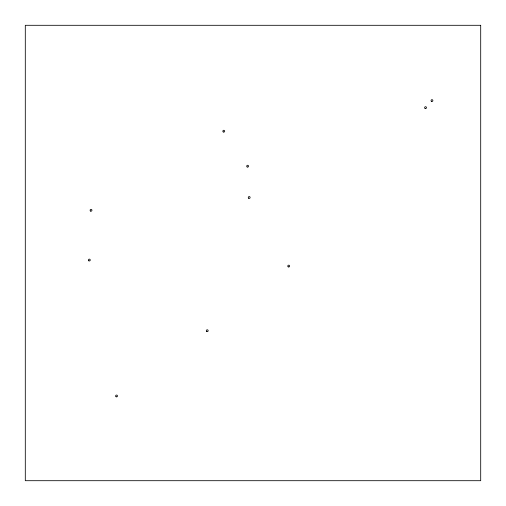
<?xml version="1.0" encoding="UTF-8"?>
<svg xmlns="http://www.w3.org/2000/svg" width="506" height="506" viewBox="0 0 506 506"><rect width="100%" height="100%" fill="white"/><g stroke="black" fill="none" stroke-linecap="round" stroke-linejoin="round"><path stroke-width="0.76" d="M480.7 25.3L25.3 25.3L25.3 480.7L480.7 480.7L480.7 25.3M247.181 166.98A0.917 0.917 0 0 0 248.554 166.189A0.917 0.917 0 0 0 247.181 165.392A0.917 0.917 0 0 0 247.181 166.98M116.095 396.761A0.917 0.917 0 0 0 117.468 395.97A0.917 0.917 0 0 0 116.095 395.173A0.917 0.917 0 0 0 116.095 396.761M90.574 211.084A0.917 0.917 0 0 0 91.947 210.287A0.917 0.917 0 0 0 90.574 209.49A0.917 0.917 0 0 0 90.574 211.084M88.885 260.837A0.917 0.917 0 0 0 90.258 260.04A0.917 0.917 0 0 0 88.885 259.249A0.917 0.917 0 0 0 88.885 260.837M431.51 101.383A0.917 0.917 0 0 0 432.883 100.593A0.917 0.917 0 0 0 431.51 99.796A0.917 0.917 0 0 0 431.51 101.383M206.777 331.506A0.917 0.917 0 0 0 208.156 330.709A0.917 0.917 0 0 0 206.777 329.918A0.917 0.917 0 0 0 206.777 331.506M223.235 131.946A0.917 0.917 0 0 0 224.677 131.282A0.917 0.917 0 0 0 223.38 130.365A0.917 0.917 0 0 0 223.235 131.946M248.737 198.276A0.917 0.917 0 0 0 250.109 197.479A0.917 0.917 0 0 0 248.737 196.689A0.917 0.917 0 0 0 248.737 198.276M425.097 108.429A0.917 0.917 0 0 0 426.476 107.639A0.917 0.917 0 0 0 425.097 106.842A0.917 0.917 0 0 0 425.097 108.429M288.237 266.871A0.917 0.917 0 0 0 289.615 266.08A0.917 0.917 0 0 0 288.237 265.283A0.917 0.917 0 0 0 288.237 266.871"/></g></svg>
